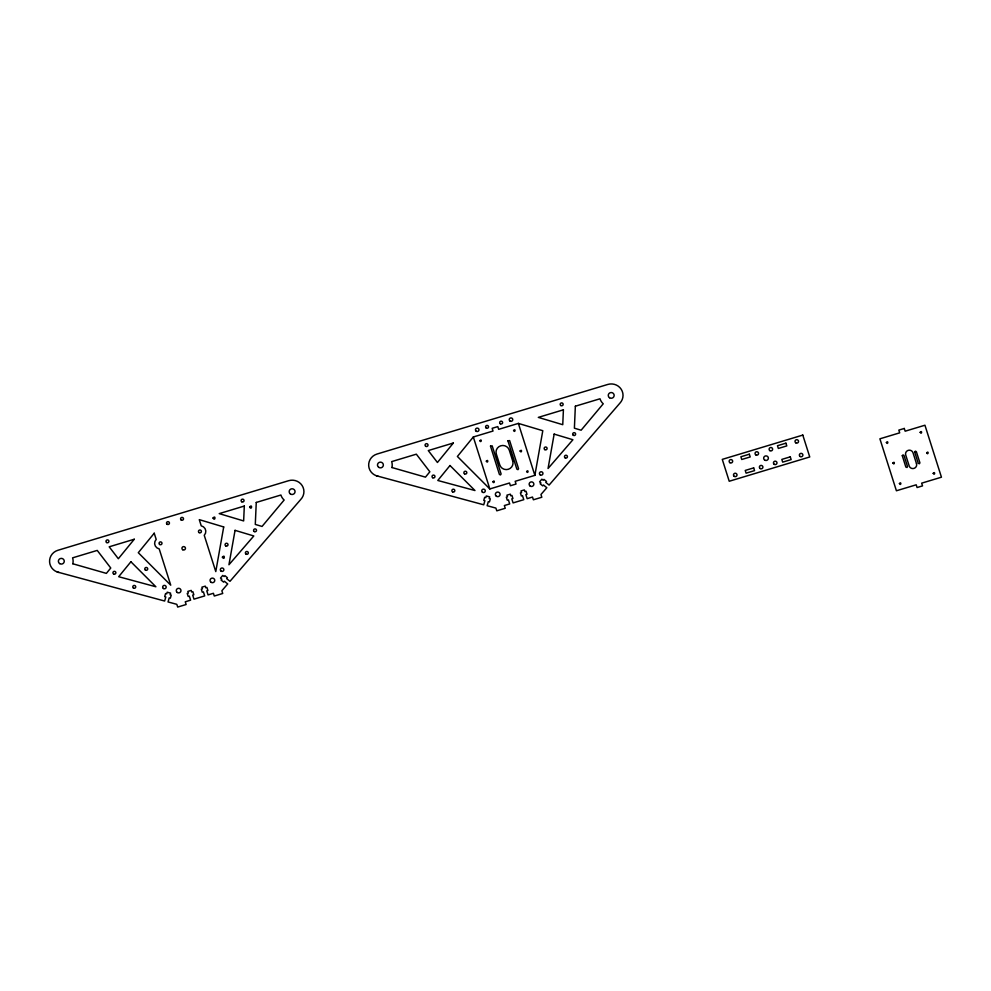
<?xml version="1.0" encoding="UTF-8"?>
<svg xmlns="http://www.w3.org/2000/svg" width="991" height="991" viewBox="0 0 991 991"><rect width="100%" height="100%" fill="white"/><g stroke="black" fill="none" stroke-linecap="round" stroke-linejoin="round"><path stroke-width="1.49" d="M534.867 475.358L542.795 430.713L518.367 423.405L498.659 429.338L497.792 426.613L492.155 428.31L493.022 431.035L473.314 436.981L457.396 456.467L489.827 488.947L509.535 483.001L510.402 485.739L516.038 484.042L515.171 481.304L534.867 475.358L518.367 423.405M378.029 476.213L376.32 475.742A11.781 11.458 -1.6 0 1 376.952 454.064L607.78 384.446A11.781 11.458 -1.6 0 1 619.895 403.164L549.101 485.082L545.756 482.357L546.512 481.49L543.985 479.421L543.229 480.301L541.879 479.198L539.6 481.837L540.962 482.939L540.194 483.819L542.721 485.875L543.489 484.995L546.821 487.721L540.95 494.509L541.829 497.247L533.381 499.786L532.514 497.048L527.162 498.671L525.874 494.62L527.001 494.286L526.023 491.214L524.908 491.561L524.375 489.913L521.006 490.929L521.526 492.577L520.399 492.911L521.365 495.983L522.492 495.636L523.781 499.687L513.09 502.908L511.802 498.869L512.929 498.523L511.951 495.463L510.823 495.797L510.303 494.162L506.921 495.178L507.454 496.825L506.327 497.16L507.293 500.22L508.42 499.885L509.708 503.936L504.357 505.546L505.224 508.284L496.788 510.823L495.909 508.086L487.138 505.72L488.315 501.632L489.443 501.942L490.334 498.857L489.207 498.547L489.678 496.887L486.271 495.971L485.801 497.618L484.661 497.321L483.769 500.405L484.909 500.715L483.732 504.803L376.32 475.742M58.927 572.451L57.23 571.98A11.781 11.458 -1.6 0 1 57.85 550.302L288.691 480.685A11.781 11.458 -1.6 0 1 300.806 499.39L229.986 581.321L226.642 578.608L227.41 577.728L224.883 575.672L224.127 576.539L222.764 575.437L220.498 578.075L221.848 579.178L221.092 580.057L223.619 582.113L224.375 581.234L227.707 583.959L221.86 590.747L222.727 593.485L214.279 596.025L213.412 593.287L208.06 594.91L206.785 590.859L207.912 590.512L206.933 587.452L205.806 587.799L205.286 586.152L201.904 587.168L202.424 588.815L201.297 589.149L202.275 592.222L203.403 591.875L204.691 595.925L193.988 599.146L192.7 595.108L193.827 594.761L192.861 591.701L191.734 592.036L191.213 590.401L187.832 591.416L188.352 593.064L187.225 593.398L188.203 596.458L189.331 596.124L190.606 600.174L185.267 601.785L186.135 604.522L177.686 607.062L176.819 604.324L168.036 601.958L169.213 597.87L170.353 598.18L171.245 595.096L170.105 594.786L170.588 593.126L167.182 592.209L166.699 593.857L165.571 593.559L164.679 596.644L165.819 596.954L164.642 601.029L57.23 571.98M473.314 436.981L489.827 488.947M213.04 518.02C215.171 522.121 216.013 514.379 213.04 518.02M222.393 557.165C224.573 561.253 225.304 553.511 222.393 557.165M249.633 506.983C251.764 511.083 252.631 503.329 249.633 506.983M479.805 440.673C481.316 443.745 482.159 437.972 479.805 440.673M486.321 461.187C487.795 464.234 488.712 458.635 486.346 461.075M490.495 446.148L499.427 474.478L500.492 474.937L501.112 473.971L492.18 445.863L490.508 446.037M492.849 481.7C494.36 484.772 495.178 479 492.849 481.7M507.949 440.884L516.844 469.115L517.946 469.672L518.566 468.706L509.634 440.599L507.962 440.772M513.586 430.49C515.097 433.575 515.952 427.753 513.586 430.49M520.102 451.004C521.675 454.051 522.381 448.328 520.102 451.004M526.63 471.518C528.191 474.59 528.86 468.805 526.63 471.518M886.388 442.506C887.911 445.591 888.716 439.769 886.388 442.506M892.903 463.02C894.477 466.08 895.17 460.307 892.903 463.02M899.419 483.534C901.005 486.581 901.649 480.846 899.419 483.534M902.293 455.687L905.848 467.071L907.025 467.479L907.521 466.563L903.978 455.402L903.024 454.919L902.293 455.687M914.681 451.946L918.236 463.33L919.413 463.751L919.908 462.822L916.365 451.673L915.411 451.178L914.681 451.946M920.168 432.311C921.68 435.383 922.51 429.611 920.168 432.311M926.684 452.825C928.146 455.872 929.075 450.273 926.696 452.714M933.2 473.339C934.699 476.411 935.554 470.638 933.2 473.339M244.306 506.054L243.65 520.932L219.222 513.623L244.306 506.054M256.26 502.449L255.294 524.425L262.045 526.444L284.144 500.034A11.781 11.458 -1.6 0 1 280.899 495.017L256.26 502.449M563.408 409.816L562.752 424.693L538.311 417.384L563.408 409.816M575.35 406.211L574.396 428.186L581.135 430.205L603.246 403.795A11.781 11.458 -1.6 0 1 600.001 398.778L575.35 406.211M223.706 526.952L215.778 571.596L204.245 535.313A5.896 5.723 -1.6 0 0 201.235 525.837L199.265 519.631L223.706 526.952M235.053 530.346L228.946 564.746L253.807 535.97L235.053 530.346M554.155 434.108L548.048 468.508L572.909 439.731L554.155 434.108M72.814 563.768L106.371 573.38L110.757 568.016L97.229 550.414L72.591 557.846A11.781 11.458 -1.6 0 1 72.814 563.768M391.916 467.529L425.461 477.142L429.846 471.778L416.331 454.175L391.68 461.608A11.781 11.458 -1.6 0 1 391.916 467.529M134.268 539.24L118.338 558.726L109.183 546.809L134.268 539.24M130.899 561.761L118.685 576.712L155.884 586.771L130.899 561.761M154.224 533.22L138.294 552.705L170.737 585.185L159.204 548.903A5.896 5.723 -1.6 0 1 156.194 539.426L154.224 533.22M453.358 443.002L437.44 462.487L428.273 450.571L453.358 443.002M450.001 465.522L437.787 480.474L474.974 490.533L450.001 465.522M802.797 435.086L722.278 459.378L729.227 481.254L809.746 456.975L802.797 435.086M749.332 454.212L740.884 456.764L741.751 459.49L750.199 456.95L749.332 454.212M785.925 443.175L777.477 445.727L778.356 448.452L786.792 445.913L785.925 443.175M753.68 467.888L745.232 470.44L746.099 473.165L754.547 470.626L753.68 467.888M790.273 456.851L781.825 459.403L782.692 462.128L791.14 459.589L790.273 456.851M904.275 428.459L898.825 430.106L899.692 432.844L879.897 438.815L896.409 490.768L916.204 484.81L917.071 487.535L922.534 485.887L921.655 483.162L941.45 477.191L924.937 425.226L905.155 431.196L904.275 428.459M916.502 463.738L913.033 452.788A3.828 3.729 -1.6 0 0 908.239 450.348A3.828 3.729 -1.6 0 0 905.712 455.005L909.181 465.943A3.828 3.729 -1.6 0 0 913.975 468.396A3.828 3.729 -1.6 0 0 916.502 463.738M512.743 461.063L509.263 450.112A6.776 6.59 -1.6 0 0 500.789 445.777A6.776 6.59 -1.6 0 0 496.318 454.027L499.798 464.965A6.776 6.59 -1.6 0 0 508.272 469.3A6.776 6.59 -1.6 0 0 512.743 461.063M378.723 467.343A2.948 2.862 -1.6 0 0 383.356 465.262A2.948 2.862 -1.6 0 0 379.194 462.401A2.948 2.862 -1.6 0 0 378.723 467.343M609.502 397.738A2.948 2.862 -1.6 0 0 614.147 395.657A2.948 2.862 -1.6 0 0 609.985 392.795A2.948 2.862 -1.6 0 0 609.502 397.738M560.807 405.517A1.474 1.437 -1.6 0 0 563.136 404.477A1.474 1.437 -1.6 0 0 561.055 403.04A1.474 1.437 -1.6 0 0 560.807 405.517M425.684 446.272A1.474 1.437 -1.6 0 0 428.013 445.232A1.474 1.437 -1.6 0 0 425.932 443.795A1.474 1.437 -1.6 0 0 425.684 446.272M544.777 449.617A1.474 1.437 -1.6 0 0 547.094 448.576A1.474 1.437 -1.6 0 0 545.013 447.139A1.474 1.437 -1.6 0 0 544.777 449.617M464.494 473.822A1.474 1.437 -1.6 0 0 466.811 472.794A1.474 1.437 -1.6 0 0 464.729 471.357A1.474 1.437 -1.6 0 0 464.494 473.822M432.733 477.749A1.474 1.437 -1.6 0 0 434.962 476.535A1.474 1.437 -1.6 0 0 432.782 475.271A1.474 1.437 -1.6 0 0 432.733 477.749M573.343 435.309A1.474 1.437 -1.6 0 0 575.61 434.157A1.474 1.437 -1.6 0 0 573.442 432.832A1.474 1.437 -1.6 0 0 573.343 435.309M565.155 457.879A1.474 1.437 -1.6 0 0 567.422 456.74A1.474 1.437 -1.6 0 0 565.279 455.402A1.474 1.437 -1.6 0 0 565.155 457.879M452.602 491.87A1.474 1.437 -1.6 0 0 454.819 490.644A1.474 1.437 -1.6 0 0 452.627 489.381A1.474 1.437 -1.6 0 0 452.602 491.87M509.969 421.026A1.771 1.722 -1.6 0 0 512.756 419.788A1.771 1.722 -1.6 0 0 510.254 418.066A1.771 1.722 -1.6 0 0 509.969 421.026M476.188 431.221A1.771 1.722 -1.6 0 0 478.975 429.97A1.771 1.722 -1.6 0 0 476.473 428.261A1.771 1.722 -1.6 0 0 476.188 431.221M540.169 474.862A1.771 1.722 -1.6 0 0 542.944 473.611A1.771 1.722 -1.6 0 0 540.454 471.902A1.771 1.722 -1.6 0 0 540.169 474.862M482.493 492.254A1.771 1.722 -1.6 0 0 485.28 491.003A1.771 1.722 -1.6 0 0 482.778 489.294A1.771 1.722 -1.6 0 0 482.493 492.254M500.294 423.764A1.474 1.437 -1.6 0 0 502.61 422.736A1.474 1.437 -1.6 0 0 500.529 421.299A1.474 1.437 -1.6 0 0 500.294 423.764M486.209 428.013A1.474 1.437 -1.6 0 0 488.526 426.972A1.474 1.437 -1.6 0 0 486.445 425.548A1.474 1.437 -1.6 0 0 486.209 428.013M59.621 563.582A2.948 2.862 -1.6 0 0 64.254 561.501A2.948 2.862 -1.6 0 0 60.092 558.639A2.948 2.862 -1.6 0 0 59.621 563.582M225.675 545.855A1.474 1.437 -1.6 0 0 228.004 544.815A1.474 1.437 -1.6 0 0 225.923 543.378A1.474 1.437 -1.6 0 0 225.675 545.855M254.253 531.548A1.474 1.437 -1.6 0 0 256.508 530.396A1.474 1.437 -1.6 0 0 254.353 529.07A1.474 1.437 -1.6 0 0 254.253 531.548M106.594 542.511A1.474 1.437 -1.6 0 0 108.911 541.47A1.474 1.437 -1.6 0 0 106.83 540.033A1.474 1.437 -1.6 0 0 106.594 542.511M241.717 501.756A1.474 1.437 -1.6 0 0 244.034 500.715A1.474 1.437 -1.6 0 0 241.953 499.278A1.474 1.437 -1.6 0 0 241.717 501.756M113.643 573.987A1.474 1.437 -1.6 0 0 115.873 572.773A1.474 1.437 -1.6 0 0 113.68 571.51A1.474 1.437 -1.6 0 0 113.643 573.987M133.5 588.097A1.474 1.437 -1.6 0 0 135.73 586.883A1.474 1.437 -1.6 0 0 133.525 585.619A1.474 1.437 -1.6 0 0 133.5 588.097M163.391 588.493A1.771 1.722 -1.6 0 0 166.178 587.242A1.771 1.722 -1.6 0 0 163.676 585.532A1.771 1.722 -1.6 0 0 163.391 588.493M145.392 570.06A1.474 1.437 -1.6 0 0 147.709 569.02A1.474 1.437 -1.6 0 0 145.627 567.595A1.474 1.437 -1.6 0 0 145.392 570.06M290.413 493.976A2.948 2.862 -1.6 0 0 295.045 491.895A2.948 2.862 -1.6 0 0 290.883 489.034A2.948 2.862 -1.6 0 0 290.413 493.976M246.065 554.118A1.474 1.437 -1.6 0 0 248.332 552.978A1.474 1.437 -1.6 0 0 246.177 551.64A1.474 1.437 -1.6 0 0 246.065 554.118M221.067 571.101A1.771 1.722 -1.6 0 0 223.855 569.85A1.771 1.722 -1.6 0 0 221.352 568.14A1.771 1.722 -1.6 0 0 221.067 571.101M167.12 524.251A1.474 1.437 -1.6 0 0 169.436 523.211A1.474 1.437 -1.6 0 0 167.355 521.786A1.474 1.437 -1.6 0 0 167.12 524.251M181.192 520.002A1.474 1.437 -1.6 0 0 183.508 518.962A1.474 1.437 -1.6 0 0 181.427 517.537A1.474 1.437 -1.6 0 0 181.192 520.002M199.08 532.601A1.474 1.437 -1.6 0 0 201.396 531.56A1.474 1.437 -1.6 0 0 199.315 530.123A1.474 1.437 -1.6 0 0 199.08 532.601M159.662 544.48A1.474 1.437 -1.6 0 0 161.979 543.44A1.474 1.437 -1.6 0 0 159.898 542.015A1.474 1.437 -1.6 0 0 159.662 544.48M182.678 549.708A1.771 1.722 -1.6 0 0 185.453 548.469A1.771 1.722 -1.6 0 0 182.963 546.747A1.771 1.722 -1.6 0 0 182.678 549.708M530.135 486.048A2.354 2.292 -1.6 0 0 533.852 484.376A2.354 2.292 -1.6 0 0 530.519 482.097A2.354 2.292 -1.6 0 0 530.135 486.048M496.355 496.231A2.354 2.292 -1.6 0 0 500.071 494.571A2.354 2.292 -1.6 0 0 496.739 492.279A2.354 2.292 -1.6 0 0 496.355 496.231M211.046 582.274A2.354 2.292 -1.6 0 0 214.75 580.615A2.354 2.292 -1.6 0 0 211.417 578.323A2.354 2.292 -1.6 0 0 211.046 582.274M177.265 592.469A2.354 2.292 -1.6 0 0 180.969 590.809A2.354 2.292 -1.6 0 0 177.637 588.518A2.354 2.292 -1.6 0 0 177.265 592.469M764.643 460.047A2.354 2.292 -1.6 0 0 768.359 458.387A2.354 2.292 -1.6 0 0 765.027 456.095A2.354 2.292 -1.6 0 0 764.643 460.047M769.858 450.62A1.771 1.722 -1.6 0 0 772.633 449.369A1.771 1.722 -1.6 0 0 770.143 447.647A1.771 1.722 -1.6 0 0 769.858 450.62M755.786 454.857A1.771 1.722 -1.6 0 0 758.561 453.618A1.771 1.722 -1.6 0 0 756.071 451.896A1.771 1.722 -1.6 0 0 755.786 454.857M760.122 468.532A1.771 1.722 -1.6 0 0 762.909 467.294A1.771 1.722 -1.6 0 0 760.407 465.572A1.771 1.722 -1.6 0 0 760.122 468.532M774.206 464.296A1.771 1.722 -1.6 0 0 776.981 463.045A1.771 1.722 -1.6 0 0 774.491 461.323A1.771 1.722 -1.6 0 0 774.206 464.296M795.748 442.804A1.771 1.722 -1.6 0 0 798.535 441.565A1.771 1.722 -1.6 0 0 796.046 439.843A1.771 1.722 -1.6 0 0 795.748 442.804M800.096 456.479A1.771 1.722 -1.6 0 0 802.883 455.228A1.771 1.722 -1.6 0 0 800.381 453.519A1.771 1.722 -1.6 0 0 800.096 456.479M734.232 476.349A1.771 1.722 -1.6 0 0 737.007 475.098A1.771 1.722 -1.6 0 0 734.517 473.388A1.771 1.722 -1.6 0 0 734.232 476.349M729.884 462.673A1.771 1.722 -1.6 0 0 732.659 461.422A1.771 1.722 -1.6 0 0 730.169 459.713A1.771 1.722 -1.6 0 0 729.884 462.673"/></g></svg>
